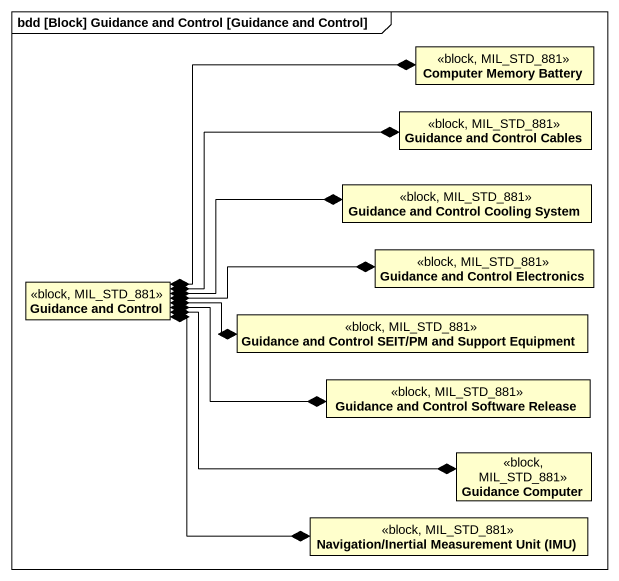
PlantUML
@startuml
mainframe bdd [Block] Guidance and Control [Guidance and Control]
hide circle
hide empty members
class "Computer Memory Battery" as Computer_Memory_Battery <<block, MIL_STD_881>>
class "Guidance and Control Cables" as Guidance_and_Control_Cables <<block, MIL_STD_881>>
class "Guidance and Control Cooling System" as Guidance_and_Control <<block, MIL_STD_881>>
class "Guidance and Control Electronics" as Guidance_and_Control_2 <<block, MIL_STD_881>>
class "Guidance and Control" as Guidance_and_Control_3 <<block, MIL_STD_881>>
class "Guidance and Control SEIT/PM and Support Equipment" as Guidance_and_Control_SEIT <<block, MIL_STD_881>>
class "Guidance and Control Software Release" as Guidance_and_Control_4 <<block, MIL_STD_881>>
class "Guidance Computer" as Guidance_Computer <<block, MIL_STD_881>>
class "Navigation/Inertial Measurement Unit (IMU)" as Navigation_Inertial <<block, MIL_STD_881>>
Guidance_and_Control_3 *-right-* Computer_Memory_Battery
Guidance_and_Control_3 *-right-* Guidance_and_Control_Cables
Guidance_and_Control_3 *-right-* Guidance_and_Control
Guidance_and_Control_3 *-right-* Guidance_and_Control_2
Guidance_and_Control_3 *-right-* Guidance_and_Control_SEIT
Guidance_and_Control_3 *-right-* Guidance_and_Control_4
Guidance_and_Control_3 *-right-* Guidance_Computer
Guidance_and_Control_3 *--* Navigation_Inertial
@enduml
